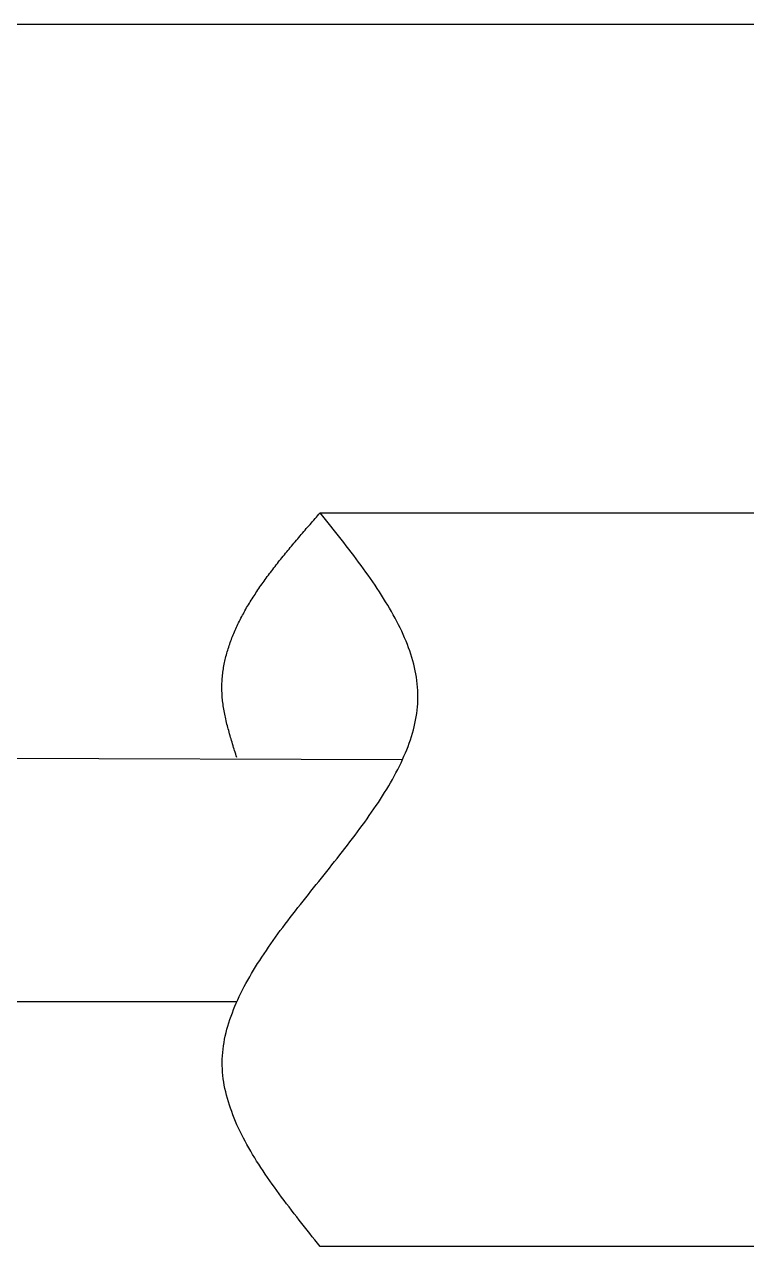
# Model space of a CAD drawing. Extents: x 443 to 1217, y -1921 to -677.
# Drawn here: x 741.88 to 746.67, y -884.44 to -876.33 of the extents above; entities that cross this region are included whole.
import ezdxf

# ---------------------------------------------------------------- set-up
doc = ezdxf.new("R2010")
doc.units = 0
doc.header["$MEASUREMENT"] = 0
doc.layers.add('5', color=7, linetype='CONTINUOUS')

msp = doc.modelspace()

# ---------------------------------------------------------------- linework, layer by layer
at = {"layer": '5', "linetype": 'Continuous'}
for p, q in [((752.737, -876.3293), (740.5309, -876.3293)), ((744.3889, -881.2099), (740.5309, -881.199)), ((743.2899, -882.8171), (740.5966, -882.8171))]:
    msp.add_line(p, q, dxfattribs=at)
at = {"layer": '5', "color": 7, "linetype": 'Continuous'}
for p, q in [((743.843, -879.5707), (752.7121, -879.5707)), ((752.5566, -884.4404), (743.843, -884.4404))]:
    msp.add_line(p, q, dxfattribs=at)
at = {"layer": '5', "color": 7}
for p, q in [((743.7683, -879.6572), (743.776, -879.6474)), ((743.776, -879.6474), (743.7847, -879.6376)), ((743.7847, -879.6376), (743.7934, -879.6278)), ((743.7934, -879.6278), (743.801, -879.6191)), ((743.801, -879.6191), (743.8097, -879.6093)), ((743.8097, -879.6093), (743.8185, -879.5995)), ((743.8185, -879.5995), (743.8261, -879.5897)), ((743.8261, -879.5897), (743.8348, -879.5799)), ((743.8348, -879.5799), (743.8435, -879.5711)), ((743.861, -879.5929), (743.8435, -879.5711)), ((743.8784, -879.6147), (743.861, -879.5929)), ((743.8958, -879.6365), (743.8784, -879.6147)), ((743.9133, -879.6583), (743.8958, -879.6365)), ((743.7019, -879.7335), (743.7106, -879.7237)), ((743.7106, -879.7237), (743.7182, -879.7139)), ((743.7182, -879.7139), (743.7269, -879.7052)), ((743.7269, -879.7052), (743.7345, -879.6954)), ((743.7345, -879.6954), (743.7433, -879.6856)), ((743.7433, -879.6856), (743.7509, -879.6758)), ((743.7509, -879.6758), (743.7596, -879.666)), ((743.7596, -879.666), (743.7683, -879.6572)), ((743.9296, -879.6801), (743.9133, -879.6583)), ((743.9471, -879.7019), (743.9296, -879.6801)), ((743.9645, -879.7237), (743.9471, -879.7019)), ((743.9819, -879.7455), (743.9645, -879.7237)), ((743.6288, -879.8207), (743.6376, -879.8109)), ((743.6376, -879.8109), (743.6452, -879.8011)), ((743.6452, -879.8011), (743.6528, -879.7913)), ((743.6528, -879.7913), (743.6615, -879.7815)), ((743.6615, -879.7815), (743.6692, -879.7717)), ((743.6692, -879.7717), (743.6779, -879.7629)), ((743.6779, -879.7629), (743.6855, -879.7531)), ((743.6855, -879.7531), (743.6942, -879.7433)), ((743.6942, -879.7433), (743.7019, -879.7335)), ((743.9994, -879.7673), (743.9819, -879.7455)), ((744.0157, -879.7891), (743.9994, -879.7673)), ((744.0332, -879.8109), (744.0157, -879.7891)), ((744.0495, -879.8327), (744.0332, -879.8109)), ((743.5667, -879.897), (743.5743, -879.8872)), ((743.5743, -879.8872), (743.582, -879.8785)), ((743.582, -879.8785), (743.5896, -879.8687)), ((743.5896, -879.8687), (743.5972, -879.8589)), ((743.5972, -879.8589), (743.6059, -879.849)), ((743.6059, -879.849), (743.6136, -879.8392)), ((743.6136, -879.8392), (743.6212, -879.8294)), ((743.6212, -879.8294), (743.6288, -879.8207)), ((744.0659, -879.8545), (744.0495, -879.8327)), ((744.0822, -879.8763), (744.0659, -879.8545)), ((744.0985, -879.8981), (744.0822, -879.8763)), ((743.5002, -879.9842), (743.5068, -879.9744)), ((743.5068, -879.9744), (743.5144, -879.9657)), ((743.5144, -879.9657), (743.522, -879.9558)), ((743.522, -879.9558), (743.5286, -879.946)), ((743.5286, -879.946), (743.5362, -879.9362)), ((743.5362, -879.9362), (743.5438, -879.9264)), ((743.5438, -879.9264), (743.5515, -879.9166)), ((743.5515, -879.9166), (743.5591, -879.9068)), ((743.5591, -879.9068), (743.5667, -879.897)), ((744.1149, -879.9199), (744.0985, -879.8981)), ((744.1312, -879.9417), (744.1149, -879.9199)), ((744.1465, -879.9635), (744.1312, -879.9417)), ((744.1618, -879.9853), (744.1465, -879.9635)), ((743.4436, -880.0627), (743.4501, -880.0528)), ((743.4501, -880.0528), (743.4577, -880.043)), ((743.4577, -880.043), (743.4643, -880.0332)), ((743.4643, -880.0332), (743.4708, -880.0234)), ((743.4708, -880.0234), (743.4784, -880.0136)), ((743.4784, -880.0136), (743.485, -880.0038)), ((743.485, -880.0038), (743.4926, -879.994)), ((743.4926, -879.994), (743.5002, -879.9842)), ((744.177, -880.0071), (744.1618, -879.9853)), ((744.1923, -880.0289), (744.177, -880.0071)), ((744.2075, -880.0507), (744.1923, -880.0289)), ((744.2217, -880.0725), (744.2075, -880.0507)), ((743.3913, -880.1411), (743.3978, -880.1313)), ((743.3978, -880.1313), (743.4043, -880.1215)), ((743.4043, -880.1215), (743.4109, -880.1117)), ((743.4109, -880.1117), (743.4174, -880.1019)), ((743.4174, -880.1019), (743.4239, -880.0921)), ((743.4239, -880.0921), (743.4305, -880.0823)), ((743.4305, -880.0823), (743.437, -880.0725)), ((743.437, -880.0725), (743.4436, -880.0627)), ((744.2359, -880.0943), (744.2217, -880.0725)), ((744.25, -880.1171), (744.2359, -880.0943)), ((744.2642, -880.1389), (744.25, -880.1171)), ((743.3444, -880.2207), (743.3498, -880.2109)), ((743.3498, -880.2109), (743.3553, -880.2)), ((743.3553, -880.2), (743.3618, -880.1902)), ((743.3618, -880.1902), (743.3673, -880.1804)), ((743.3673, -880.1804), (743.3738, -880.1705)), ((743.3738, -880.1705), (743.3793, -880.1607)), ((743.3793, -880.1607), (743.3858, -880.1509)), ((743.3858, -880.1509), (743.3913, -880.1411)), ((744.2773, -880.1607), (744.2642, -880.1389)), ((744.2914, -880.1825), (744.2773, -880.1607)), ((744.3034, -880.2043), (744.2914, -880.1825)), ((744.3165, -880.2261), (744.3034, -880.2043)), ((743.2975, -880.31), (743.3019, -880.3002)), ((743.3019, -880.3002), (743.3073, -880.2904)), ((743.3073, -880.2904), (743.3117, -880.2806)), ((743.3117, -880.2806), (743.3171, -880.2697)), ((743.3171, -880.2697), (743.3226, -880.2599)), ((743.3226, -880.2599), (743.328, -880.2501)), ((743.328, -880.2501), (743.3335, -880.2403)), ((743.3335, -880.2403), (743.3389, -880.2305)), ((743.3389, -880.2305), (743.3444, -880.2207)), ((744.3285, -880.2479), (744.3165, -880.2261)), ((744.3405, -880.2697), (744.3285, -880.2479)), ((744.3525, -880.2915), (744.3405, -880.2697)), ((744.3634, -880.3133), (744.3525, -880.2915)), ((743.2616, -880.3907), (743.2659, -880.3809)), ((743.2659, -880.3809), (743.2703, -880.3711)), ((743.2703, -880.3711), (743.2746, -880.3602)), ((743.2746, -880.3602), (743.279, -880.3504)), ((743.279, -880.3504), (743.2834, -880.3406)), ((743.2834, -880.3406), (743.2877, -880.3307)), ((743.2877, -880.3307), (743.2921, -880.3198)), ((743.2921, -880.3198), (743.2975, -880.31)), ((744.3743, -880.3351), (744.3634, -880.3133)), ((744.3841, -880.3569), (744.3743, -880.3351)), ((744.395, -880.3787), (744.3841, -880.3569)), ((744.4037, -880.4005), (744.395, -880.3787)), ((743.2332, -880.4724), (743.2365, -880.4626)), ((743.2365, -880.4626), (743.2398, -880.4517)), ((743.2398, -880.4517), (743.243, -880.4419)), ((743.243, -880.4419), (743.2463, -880.431)), ((743.2463, -880.431), (743.2496, -880.4212)), ((743.2496, -880.4212), (743.2539, -880.4114)), ((743.2539, -880.4114), (743.2572, -880.4005)), ((743.2572, -880.4005), (743.2616, -880.3907)), ((744.4135, -880.4223), (744.4037, -880.4005)), ((744.4222, -880.4441), (744.4135, -880.4223)), ((744.4299, -880.4659), (744.4222, -880.4441)), ((743.2136, -880.5444), (743.2158, -880.5345)), ((743.2158, -880.5345), (743.218, -880.5236)), ((743.218, -880.5236), (743.2212, -880.5138)), ((743.2212, -880.5138), (743.2234, -880.5029)), ((743.2234, -880.5029), (743.2267, -880.4931)), ((743.2267, -880.4931), (743.23, -880.4822)), ((743.23, -880.4822), (743.2332, -880.4724)), ((744.4375, -880.4877), (744.4299, -880.4659)), ((744.4451, -880.5095), (744.4375, -880.4877)), ((744.4516, -880.5313), (744.4451, -880.5095)), ((744.4582, -880.5531), (744.4516, -880.5313)), ((743.1984, -880.6283), (743.1994, -880.6174)), ((743.1994, -880.6174), (743.2016, -880.6065)), ((743.2016, -880.6065), (743.2027, -880.5967)), ((743.2027, -880.5967), (743.2049, -880.5858)), ((743.2049, -880.5858), (743.2071, -880.576)), ((743.2071, -880.576), (743.2092, -880.5651)), ((743.2092, -880.5651), (743.2114, -880.5553)), ((743.2114, -880.5553), (743.2136, -880.5444)), ((744.4647, -880.5749), (744.4582, -880.5531)), ((744.4691, -880.5967), (744.4647, -880.5749)), ((744.4745, -880.6185), (744.4691, -880.5967)), ((744.4789, -880.6403), (744.4745, -880.6185)), ((743.1918, -880.7013), (743.1929, -880.6915)), ((743.1918, -880.7122), (743.1918, -880.7013)), ((743.1929, -880.6806), (743.194, -880.6697)), ((743.1929, -880.6915), (743.1929, -880.6806)), ((743.194, -880.6697), (743.1951, -880.6599)), ((743.1951, -880.6599), (743.1962, -880.649)), ((743.1962, -880.649), (743.1973, -880.6381)), ((743.1973, -880.6381), (743.1984, -880.6283)), ((744.4822, -880.6621), (744.4789, -880.6403)), ((744.4854, -880.6839), (744.4822, -880.6621)), ((744.4876, -880.7067), (744.4854, -880.6839)), ((743.1918, -880.7231), (743.1918, -880.7122)), ((743.1918, -880.734), (743.1918, -880.7231)), ((743.1918, -880.7438), (743.1918, -880.734)), ((743.1918, -880.7547), (743.1918, -880.7438)), ((743.1929, -880.7656), (743.1918, -880.7547)), ((743.1929, -880.7765), (743.1929, -880.7656)), ((743.194, -880.7874), (743.1929, -880.7765)), ((743.194, -880.7983), (743.194, -880.7874)), ((744.4898, -880.7285), (744.4876, -880.7067)), ((744.4909, -880.7503), (744.4898, -880.7285)), ((744.492, -880.7721), (744.4909, -880.7503)), ((744.492, -880.7939), (744.492, -880.7721)), ((743.1951, -880.8092), (743.194, -880.7983)), ((743.1962, -880.819), (743.1951, -880.8092)), ((743.1973, -880.8299), (743.1962, -880.819)), ((743.1994, -880.8408), (743.1973, -880.8299)), ((743.2005, -880.8517), (743.1994, -880.8408)), ((743.2027, -880.8626), (743.2005, -880.8517)), ((743.2038, -880.8735), (743.2027, -880.8626)), ((744.4865, -880.8811), (744.4887, -880.8593)), ((744.4887, -880.8593), (744.4909, -880.8375)), ((744.4909, -880.8375), (744.492, -880.8157)), ((744.492, -880.8157), (744.492, -880.7939)), ((743.206, -880.8844), (743.2038, -880.8735)), ((743.2082, -880.8953), (743.206, -880.8844)), ((743.2103, -880.9062), (743.2082, -880.8953)), ((743.2125, -880.9171), (743.2103, -880.9062)), ((743.2147, -880.928), (743.2125, -880.9171)), ((743.2169, -880.9389), (743.2147, -880.928)), ((743.2191, -880.9509), (743.2169, -880.9389)), ((744.4724, -880.9683), (744.4767, -880.9465)), ((744.4767, -880.9465), (744.48, -880.9247)), ((744.48, -880.9247), (744.4843, -880.9029)), ((744.4843, -880.9029), (744.4865, -880.8811)), ((743.2223, -880.9618), (743.2191, -880.9509)), ((743.2245, -880.9727), (743.2223, -880.9618)), ((743.2278, -880.9836), (743.2245, -880.9727)), ((743.23, -880.9945), (743.2278, -880.9836)), ((743.2332, -881.0053), (743.23, -880.9945)), ((743.2365, -881.0162), (743.2332, -881.0053)), ((743.2398, -881.0271), (743.2365, -881.0162)), ((743.2419, -881.038), (743.2398, -881.0271)), ((744.4549, -881.0337), (744.4615, -881.0119)), ((744.4615, -881.0119), (744.4669, -880.9901)), ((744.4669, -880.9901), (744.4724, -880.9683)), ((743.2452, -881.05), (743.2419, -881.038)), ((743.2485, -881.0609), (743.2452, -881.05)), ((743.2518, -881.0718), (743.2485, -881.0609)), ((743.255, -881.0827), (743.2518, -881.0718)), ((743.2583, -881.0936), (743.255, -881.0827)), ((743.2616, -881.1045), (743.2583, -881.0936)), ((743.2659, -881.1165), (743.2616, -881.1045)), ((744.4266, -881.1209), (744.4342, -881.0991)), ((744.4342, -881.0991), (744.4418, -881.0773)), ((744.4418, -881.0773), (744.4484, -881.0555)), ((744.4484, -881.0555), (744.4549, -881.0337)), ((743.2692, -881.1274), (743.2659, -881.1165)), ((743.2725, -881.1383), (743.2692, -881.1274)), ((743.2757, -881.1492), (743.2725, -881.1383)), ((743.279, -881.1601), (743.2757, -881.1492)), ((743.2834, -881.1721), (743.279, -881.1601)), ((743.2866, -881.183), (743.2834, -881.1721)), ((743.2899, -881.1939), (743.2866, -881.183)), ((744.3895, -881.2081), (744.3993, -881.1863)), ((744.3993, -881.1863), (744.4091, -881.1645)), ((744.4091, -881.1645), (744.4179, -881.1427)), ((744.4179, -881.1427), (744.4266, -881.1209)), ((744.3459, -881.2963), (744.3579, -881.2734)), ((744.3579, -881.2734), (744.3688, -881.2516)), ((744.3688, -881.2516), (744.3797, -881.2299)), ((744.3797, -881.2299), (744.3895, -881.2081)), ((744.31, -881.3617), (744.3231, -881.3399)), ((744.3231, -881.3399), (744.335, -881.3181)), ((744.335, -881.3181), (744.3459, -881.2963)), ((744.2577, -881.4489), (744.2707, -881.4271)), ((744.2707, -881.4271), (744.2849, -881.4053)), ((744.2849, -881.4053), (744.298, -881.3835)), ((744.298, -881.3835), (744.31, -881.3617)), ((744.1999, -881.5361), (744.2152, -881.5143)), ((744.2152, -881.5143), (744.2293, -881.4925)), ((744.2293, -881.4925), (744.2435, -881.4707)), ((744.2435, -881.4707), (744.2577, -881.4489)), ((744.1541, -881.6015), (744.1694, -881.5797)), ((744.1694, -881.5797), (744.1846, -881.5579)), ((744.1846, -881.5579), (744.1999, -881.5361)), ((744.0909, -881.6887), (744.1073, -881.6669)), ((744.1073, -881.6669), (744.1225, -881.6451)), ((744.1225, -881.6451), (744.1389, -881.6233)), ((744.1389, -881.6233), (744.1541, -881.6015)), ((744.0244, -881.7759), (744.0408, -881.7541)), ((744.0408, -881.7541), (744.0582, -881.7323)), ((744.0582, -881.7323), (744.0746, -881.7105)), ((744.0746, -881.7105), (744.0909, -881.6887)), ((743.9558, -881.8641), (743.9732, -881.8412)), ((743.9732, -881.8412), (743.9907, -881.8194)), ((743.9907, -881.8194), (744.007, -881.7977)), ((744.007, -881.7977), (744.0244, -881.7759)), ((743.9046, -881.9295), (743.9209, -881.9077)), ((743.9209, -881.9077), (743.9383, -881.8859)), ((743.9383, -881.8859), (743.9558, -881.8641)), ((743.8348, -882.0167), (743.8522, -881.9949)), ((743.8522, -881.9949), (743.8697, -881.9731)), ((743.8697, -881.9731), (743.8871, -881.9513)), ((743.8871, -881.9513), (743.9046, -881.9295)), ((743.7651, -882.1039), (743.7814, -882.0821)), ((743.7814, -882.0821), (743.7988, -882.0603)), ((743.7988, -882.0603), (743.8163, -882.0385)), ((743.8163, -882.0385), (743.8348, -882.0167)), ((743.7127, -882.1693), (743.7302, -882.1475)), ((743.7302, -882.1475), (743.7476, -882.1257)), ((743.7476, -882.1257), (743.7651, -882.1039)), ((743.6452, -882.2565), (743.6615, -882.2347)), ((743.6615, -882.2347), (743.679, -882.2129)), ((743.679, -882.2129), (743.6953, -882.1911)), ((743.6953, -882.1911), (743.7127, -882.1693)), ((743.5787, -882.3437), (743.595, -882.3219)), ((743.595, -882.3219), (743.6114, -882.3001)), ((743.6114, -882.3001), (743.6288, -882.2783)), ((743.6288, -882.2783), (743.6452, -882.2565)), ((743.5166, -882.4308), (743.5318, -882.409)), ((743.5318, -882.409), (743.5471, -882.3872)), ((743.5471, -882.3872), (743.5634, -882.3655)), ((743.5634, -882.3655), (743.5787, -882.3437)), ((743.4708, -882.4973), (743.4861, -882.4755)), ((743.4861, -882.4755), (743.5013, -882.4537)), ((743.5013, -882.4537), (743.5166, -882.4308)), ((743.4152, -882.5845), (743.4283, -882.5627)), ((743.4283, -882.5627), (743.4425, -882.5409)), ((743.4425, -882.5409), (743.4566, -882.5191)), ((743.4566, -882.5191), (743.4708, -882.4973)), ((743.3629, -882.6717), (743.376, -882.6499)), ((743.376, -882.6499), (743.388, -882.6281)), ((743.388, -882.6281), (743.4011, -882.6063)), ((743.4011, -882.6063), (743.4152, -882.5845)), ((743.328, -882.7371), (743.34, -882.7153)), ((743.34, -882.7153), (743.3509, -882.6935)), ((743.3509, -882.6935), (743.3629, -882.6717)), ((743.2866, -882.8243), (743.2964, -882.8025)), ((743.2964, -882.8025), (743.3062, -882.7807)), ((743.3062, -882.7807), (743.3171, -882.7589)), ((743.3171, -882.7589), (743.328, -882.7371)), ((743.2518, -882.9115), (743.2605, -882.8897)), ((743.2605, -882.8897), (743.2681, -882.8679)), ((743.2681, -882.8679), (743.2768, -882.8461)), ((743.2768, -882.8461), (743.2866, -882.8243)), ((743.2245, -882.9986), (743.231, -882.9768)), ((743.231, -882.9768), (743.2376, -882.955)), ((743.2376, -882.955), (743.2441, -882.9332)), ((743.2441, -882.9332), (743.2518, -882.9115)), ((743.2092, -883.0651), (743.2136, -883.0433)), ((743.2136, -883.0433), (743.2191, -883.0204)), ((743.2191, -883.0204), (743.2245, -882.9986)), ((743.1973, -883.1523), (743.1994, -883.1305)), ((743.1994, -883.1305), (743.2016, -883.1087)), ((743.2016, -883.1087), (743.206, -883.0869)), ((743.206, -883.0869), (743.2092, -883.0651)), ((743.194, -883.1959), (743.1951, -883.1741)), ((743.194, -883.2177), (743.194, -883.1959)), ((743.194, -883.2395), (743.194, -883.2177)), ((743.1951, -883.1741), (743.1973, -883.1523)), ((743.1951, -883.2613), (743.194, -883.2395)), ((743.1962, -883.2831), (743.1951, -883.2613)), ((743.1984, -883.3049), (743.1962, -883.2831)), ((743.2005, -883.3267), (743.1984, -883.3049)), ((743.2038, -883.3485), (743.2005, -883.3267)), ((743.2071, -883.3703), (743.2038, -883.3485)), ((743.2114, -883.3921), (743.2071, -883.3703)), ((743.2169, -883.4139), (743.2114, -883.3921)), ((743.2212, -883.4357), (743.2169, -883.4139)), ((743.2278, -883.4575), (743.2212, -883.4357)), ((743.2343, -883.4793), (743.2278, -883.4575)), ((743.2409, -883.501), (743.2343, -883.4793)), ((743.2485, -883.5228), (743.2409, -883.501)), ((743.2561, -883.5446), (743.2485, -883.5228)), ((743.2637, -883.5664), (743.2561, -883.5446)), ((743.2725, -883.5882), (743.2637, -883.5664)), ((743.2823, -883.61), (743.2725, -883.5882)), ((743.291, -883.6329), (743.2823, -883.61)), ((743.3019, -883.6547), (743.291, -883.6329)), ((743.3117, -883.6765), (743.3019, -883.6547)), ((743.3226, -883.6983), (743.3117, -883.6765)), ((743.3335, -883.7201), (743.3226, -883.6983)), ((743.3455, -883.7419), (743.3335, -883.7201)), ((743.3575, -883.7637), (743.3455, -883.7419)), ((743.3695, -883.7855), (743.3575, -883.7637)), ((743.3825, -883.8073), (743.3695, -883.7855)), ((743.3945, -883.8291), (743.3825, -883.8073)), ((743.4087, -883.8509), (743.3945, -883.8291)), ((743.4218, -883.8727), (743.4087, -883.8509)), ((743.4359, -883.8945), (743.4218, -883.8727)), ((743.4501, -883.9163), (743.4359, -883.8945)), ((743.4643, -883.9381), (743.4501, -883.9163)), ((743.4784, -883.9599), (743.4643, -883.9381)), ((743.4937, -883.9817), (743.4784, -883.9599)), ((743.509, -884.0035), (743.4937, -883.9817)), ((743.5242, -884.0253), (743.509, -884.0035)), ((743.5395, -884.0471), (743.5242, -884.0253)), ((743.5547, -884.0688), (743.5395, -884.0471)), ((743.5711, -884.0906), (743.5547, -884.0688)), ((743.5874, -884.1124), (743.5711, -884.0906)), ((743.6038, -884.1342), (743.5874, -884.1124)), ((743.6201, -884.156), (743.6038, -884.1342)), ((743.6365, -884.1778), (743.6201, -884.156)), ((743.6528, -884.1996), (743.6365, -884.1778)), ((743.6702, -884.2225), (743.6528, -884.1996)), ((743.6877, -884.2443), (743.6702, -884.2225)), ((743.704, -884.2661), (743.6877, -884.2443)), ((743.7215, -884.2879), (743.704, -884.2661)), ((743.7389, -884.3097), (743.7215, -884.2879)), ((743.7563, -884.3315), (743.7389, -884.3097)), ((743.7738, -884.3533), (743.7563, -884.3315)), ((743.7901, -884.3751), (743.7738, -884.3533)), ((743.8076, -884.3969), (743.7901, -884.3751)), ((743.825, -884.4187), (743.8076, -884.3969)), ((743.8435, -884.4405), (743.825, -884.4187))]:
    msp.add_line(p, q, dxfattribs=at)

doc.saveas('drawing.dxf')
